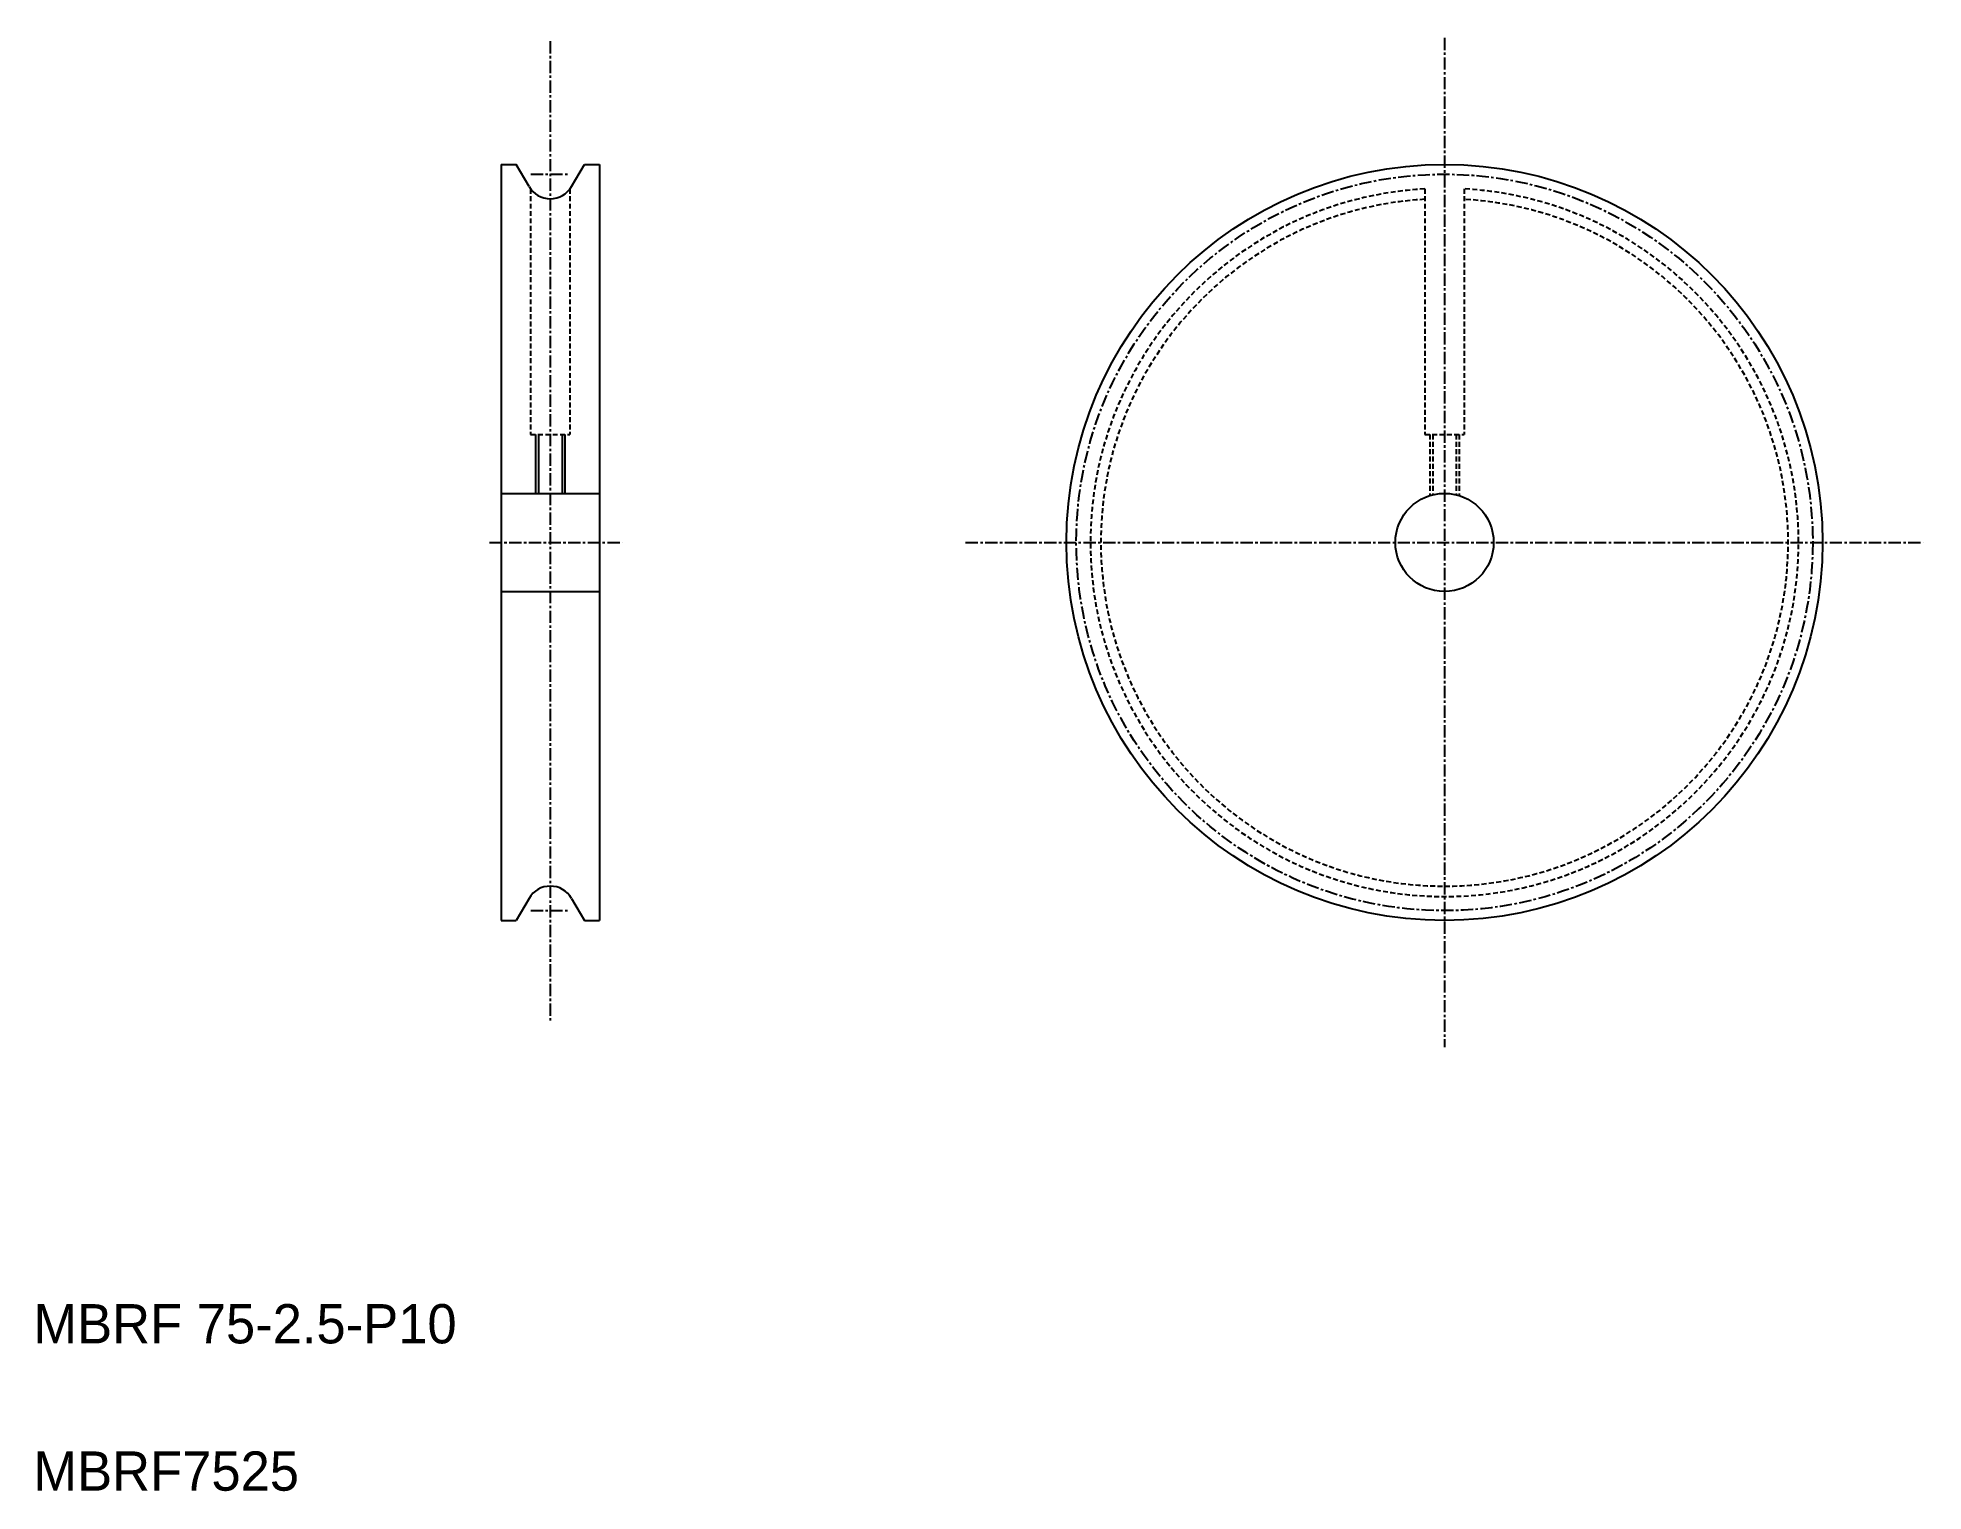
# Model space of a CAD drawing. Extents: x 482 to 674, y 12 to 160.
import ezdxf

# ---------------------------------------------------------------- set-up
doc = ezdxf.new("R2010")
doc.units = 0
doc.linetypes.add('CENTER', pattern=[2, 1.25, -0.25, 0.25, -0.25])
doc.linetypes.add('DASHED', pattern=[0.75, 0.5, -0.25])
doc.layers.get('0').update_dxf_attribs({"linetype": 'CONTINUOUS'})
doc.layers.add('CENTER', color=1, linetype='CENTER')

msp = doc.modelspace()

# ---------------------------------------------------------------- linework, layer by layer
at = {"color": 7, "linetype": 'CONTINUOUS'}
for p, q in [((528.79, 147.59), (528.79, 70.59)), ((528.79, 147.59), (530.33, 147.59)), ((531.63, 145.34), (530.33, 147.59)), ((535.96, 145.34), (537.26, 147.59)), ((537.26, 147.59), (538.79, 147.59)), ((538.79, 147.59), (538.79, 70.59)), ((532.59, 120.09), (532.59, 114.09)), ((534.99, 120.09), (534.99, 114.09)), ((528.79, 114.09), (538.79, 114.09)), ((528.79, 104.09), (538.79, 104.09)), ((531.63, 72.84), (530.33, 70.59)), ((535.96, 72.84), (537.26, 70.59)), ((528.79, 70.59), (530.33, 70.59)), ((537.26, 70.59), (538.79, 70.59))]:
    msp.add_line(p, q, dxfattribs=at)
at = {"color": 1, "linetype": 'CENTER'}
for p, q in [((531.8, 146.59), (535.79, 146.59)), ((531.8, 71.59), (535.79, 71.59))]:
    msp.add_line(p, q, dxfattribs=at)
at = {"color": 3, "linetype": 'DASHED'}
for p, q in [((531.79, 145.09), (531.79, 120.09)), ((535.79, 145.09), (535.79, 120.09)), ((622.86, 145.09), (622.86, 120.09)), ((626.86, 145.09), (626.86, 120.09)), ((531.79, 120.09), (535.79, 120.09)), ((622.86, 120.09), (626.86, 120.09)), ((623.36, 120.09), (623.36, 113.8)), ((623.66, 120.09), (623.66, 113.9)), ((626.06, 120.09), (626.06, 113.9)), ((626.36, 120.09), (626.36, 113.8))]:
    msp.add_line(p, q, dxfattribs=at)
at = {"color": 3, "linetype": 'CONTINUOUS'}
for p, q in [((532.29, 120.09), (532.29, 114.09)), ((535.29, 120.09), (535.29, 114.09))]:
    msp.add_line(p, q, dxfattribs=at)
at = {"color": 7, "linetype": 'CONTINUOUS'}
for radius in [38.5, 5]:
    msp.add_circle((624.86, 109.09), radius, dxfattribs=at)
for centre, start, end in [((533.79, 146.59), 210, 330), ((533.79, 71.59), 30, 150)]:
    msp.add_arc(centre, 2.5, start, end, dxfattribs=at)
at = {"color": 3, "linetype": 'DASHED'}
for radius, start, end in [(36.06, 93.1798, 86.8202), (35, 93.2758, 86.7242)]:
    msp.add_arc((624.86, 109.09), radius, start, end, dxfattribs=at)
at = {"layer": 'CENTER', "color": 1, "linetype": 'CENTER'}
for p, q in [((533.79, 160.14), (533.79, 60.27)), ((624.86, 160.49), (624.86, 57.68)), ((527.61, 109.09), (541.12, 109.09)), ((576.09, 109.09), (673.62, 109.09))]:
    msp.add_line(p, q, dxfattribs=at)
msp.add_circle((624.86, 109.09), 37.5, dxfattribs=at)

# ---------------------------------------------------------------- texts
at = {"color": 7, "linetype": 'CONTINUOUS'}
for s, p in [('MBRF 75-2.5-P10', (481.15, 27.52)), ('MBRF7525', (481.15, 12.52))]:
    msp.add_text(s, height=4, dxfattribs=at).set_placement(p)

doc.saveas('drawing.dxf')
